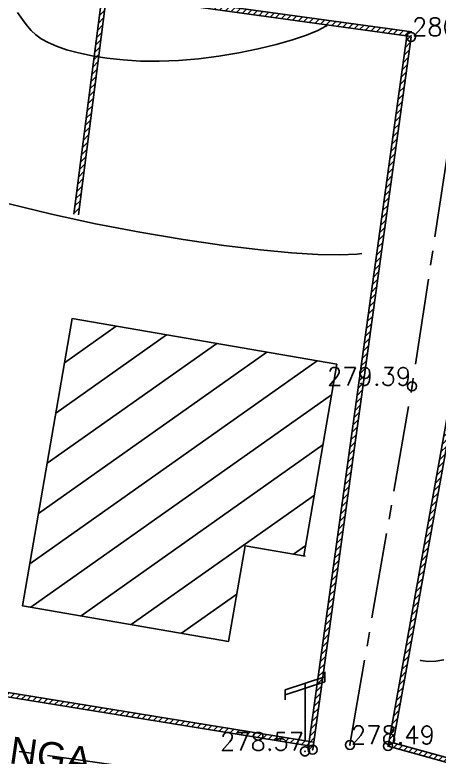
# Model space of a CAD drawing. Header units: millimetres. Extents: x 524954 to 526204, y 9523489 to 9524010.
# Drawn here: x 525760.83 to 525784.37, y 9523708.4 to 9523749.57 of the extents above; entities that cross this region are included whole.
import ezdxf
from ezdxf.enums import TextEntityAlignment as Align

# ---------------------------------------------------------------- set-up
doc = ezdxf.new("R2010")
doc.units = ezdxf.units.MM
doc.header["$PDMODE"] = 32
doc.header["$PDSIZE"] = 0.5
doc.linetypes.add('AXES2', pattern=[28.575, 19.05, -3.175, 3.175, -3.175])
doc.linetypes.add('CACHE2', pattern=[4.7625, 3.175, -1.5875])
for name, color, linetype in [('Axe_Piste', 3, 'AXES2'), ('Bati', 6, 'Continuous'), ('Bati_H', 1, 'Continuous'), ('Cloture', 7, 'Continuous'), ('CN_01_00', 3, 'Continuous'), ('CN_10_00', 1, 'Continuous'), ('Murs', 1, 'Continuous'), ('Réseau_Electrique', 1, 'CACHE2'), ('TopoAlt', 3, 'Continuous'), ('TOPOJIS', 7, 'Continuous'), ('Toponomie', 7, 'CACHE2')]:
    doc.layers.add(name, color=color, linetype=linetype)
doc.styles.add('Simplex 1.0', font='Simplex.shx', dxfattribs={"width": 0.99, "height": 1})
doc.styles.get("Standard").update_dxf_attribs({"font": 'arial.ttf'})
pattern_1 = [(45, (0, 0), (-0.1767766952966, 0.1767766952966), [])]

# ---------------------------------------------------------------- blocks, each defined once
blk = doc.blocks.new('TCPOINT M')
at = {"color": 0}
blk.add_point((0, 0), dxfattribs=at)
at = {"layer": 'TopoAlt', "style": 'Simplex 1.0', "width": 0.99}
blk.add_attdef('ALT', (0.15, 0.15), '', height=1, dxfattribs=at)
blk = doc.blocks.new('e004')
at = {"color": 0}
blk.add_line((0, 3.777478), (0, 0.25), dxfattribs=at)
for points in [[(-1.096503, 3.137365), (-1.096503, 3.412949), (1.096503, 4.142007), (1.096503, 4.417591)], [(-1.096503, 2.861781), (-1.096503, 3.137365), (1.096503, 3.866423), (1.096503, 4.142007)]]:
    blk.add_lwpolyline(points, dxfattribs=at)
blk.add_circle((0, 0), 0.25, dxfattribs=at)

msp = doc.modelspace()

# ---------------------------------------------------------------- hatches: boundary and pattern name
at = {"layer": 'Bati_H'}
h = msp.add_hatch(dxfattribs=at)
h.set_pattern_fill('_U', color=256, scale=2, angle=215.2415, style=0, pattern_type=0)
h.set_pattern_definition([(215.241509947, (0, 0), (1.1540483485, -1.63345413443), [])])
h.paths.add_polyline_path([(525778.694, 9523730.197), (525764.003, 9523732.724), (525761.262, 9523716.788), (525772.691, 9523714.823), (525773.603, 9523720.127), (525776.933, 9523719.554), (525776.866, 9523719.566)])
at = {"layer": 'Murs'}
h = msp.add_hatch(dxfattribs=at)
h.set_pattern_fill('_U', color=256, scale=0.25, angle=45, style=0, pattern_type=0)
h.set_pattern_definition(pattern_1)
h.paths.add_polyline_path([(525744.447, 9523733.266), (525747.595, 9523753.882), (525765.953, 9523750.957), (525782.851, 9523748.623), (525782.816, 9523748.375), (525765.916, 9523750.709), (525747.804, 9523753.595), (525744.694, 9523733.229)])
h = msp.add_hatch(dxfattribs=at)
h.set_pattern_fill('_U', color=256, scale=0.25, angle=45, style=0, pattern_type=0)
h.set_pattern_definition(pattern_1)
h.paths.add_polyline_path([(525765.953, 9523750.957), (525764.355, 9523738.476), (525764.107, 9523738.508), (525765.705, 9523750.988)])
h = msp.add_hatch(dxfattribs=at)
h.set_pattern_fill('_U', color=256, scale=0.25, angle=45, style=0, pattern_type=0)
h.set_pattern_definition(pattern_1)
h.paths.add_polyline_path([(525777.354, 9523708.82), (525782.812, 9523748.345), (525782.565, 9523748.379), (525777.106, 9523708.854)])
h = msp.add_hatch(dxfattribs=at)
h.set_pattern_fill('_U', color=256, scale=0.25, angle=45, style=0, pattern_type=0)
h.set_pattern_definition(pattern_1)
h.paths.add_polyline_path([(525777.376, 9523708.983), (525740.922, 9523714.903), (525744.447, 9523733.266), (525744.692, 9523733.219), (525741.216, 9523715.109), (525777.416, 9523709.229)])
h = msp.add_hatch(dxfattribs=at)
h.set_pattern_fill('_U', color=256, scale=0.25, angle=45, style=0, pattern_type=0)
h.set_pattern_definition(pattern_1)
h.paths.add_polyline_path([(525785.02, 9523728.405), (525781.532, 9523709.019), (525787.802, 9523707.277), (525814.073, 9523703.914), (525814.105, 9523704.162), (525787.851, 9523707.523), (525781.819, 9523709.199), (525785.266, 9523728.361)])

# ---------------------------------------------------------------- linework, layer by layer
at = {"layer": 'Axe_Piste', "ltscale": 0.25, "flags": 128}
for points in [[(525779.417, 9523709.08), (525782.866, 9523728.967), (525785.859, 9523748.541), (525786.632, 9523757.103), (525790.298, 9523776.291), (525792.155, 9523786.207)], [(525613.228, 9523720.669), (525626.827, 9523720.401), (525643.945, 9523719.587), (525674.498, 9523717.677), (525731.479, 9523713.01), (525740.572, 9523711.637), (525777.063, 9523706.435), (525784.098, 9523706.94), (525827.588, 9523700.163)]]:
    msp.add_lwpolyline(points, dxfattribs=at)
at = {"layer": 'Bati', "flags": 128}
msp.add_lwpolyline([(525778.694, 9523730.197), (525764.003, 9523732.724), (525761.262, 9523716.788), (525772.691, 9523714.823), (525773.603, 9523720.127), (525776.933, 9523719.554), (525776.866, 9523719.566)], close=True, dxfattribs=at)
at = {"layer": 'Cloture', "flags": 128}
for points in [[(525744.447, 9523733.266), (525747.595, 9523753.882), (525765.953, 9523750.957), (525782.851, 9523748.623)], [(525744.694, 9523733.229), (525747.804, 9523753.595), (525765.916, 9523750.709), (525782.816, 9523748.375)], [(525765.705, 9523750.988), (525764.107, 9523738.508)], [(525765.953, 9523750.957), (525764.355, 9523738.476)], [(525777.106, 9523708.854), (525782.565, 9523748.379)], [(525777.354, 9523708.82), (525782.812, 9523748.345)], [(525777.376, 9523708.983), (525740.922, 9523714.903), (525744.447, 9523733.266)], [(525777.416, 9523709.229), (525741.216, 9523715.109), (525744.692, 9523733.219)], [(525785.02, 9523728.405), (525781.532, 9523709.019), (525787.802, 9523707.277), (525814.073, 9523703.914)], [(525785.266, 9523728.361), (525781.819, 9523709.199), (525787.851, 9523707.523), (525814.105, 9523704.162)]]:
    msp.add_lwpolyline(points, dxfattribs=at)
at = {"layer": 'CN_01_00', "flags": 128}
for points, elevation in [([(525760.984, 9523749.698), (525761.166, 9523749.432), (525761.341, 9523749.176), (525761.527, 9523748.93), (525761.737, 9523748.692), (525761.988, 9523748.463), (525762.295, 9523748.243), (525762.673, 9523748.031), (525763.14, 9523747.827), (525763.705, 9523747.633), (525764.365, 9523747.454), (525765.113, 9523747.295), (525765.941, 9523747.163), (525766.842, 9523747.065), (525767.807, 9523747.007), (525768.831, 9523746.995), (525769.904, 9523747.036), (525771.016, 9523747.133), (525772.142, 9523747.28), (525773.255, 9523747.467), (525774.325, 9523747.686), (525775.327, 9523747.927), (525776.23, 9523748.181), (525777.008, 9523748.439), (525777.633, 9523748.692), (525778.086, 9523748.931), (525778.159, 9523748.983)], 281), ([(525783.313, 9523713.771), (525783.354, 9523713.758), (525783.745, 9523713.711), (525784.176, 9523713.725), (525784.632, 9523713.802)], 279)]:
    msp.add_lwpolyline(points, dxfattribs=dict(at, elevation=elevation))
at = {"layer": 'CN_10_00', "elevation": 280, "flags": 128}
msp.add_lwpolyline([(525760.508, 9523739.094), (525762.856, 9523738.514), (525765.305, 9523737.985), (525767.772, 9523737.514), (525770.173, 9523737.109), (525772.428, 9523736.778), (525774.452, 9523736.529), (525776.183, 9523736.367), (525777.634, 9523736.282), (525778.836, 9523736.264), (525779.821, 9523736.301), (525780.074, 9523736.327)], dxfattribs=at)

# ---------------------------------------------------------------- block references
at = {"layer": 'Réseau_Electrique'}
msp.add_blockref('e004', (525776.926, 9523708.719), dxfattribs=at)
at = {"layer": 'TOPOJIS'}
ref = msp.add_blockref('TCPOINT M', (525782.812, 9523748.345, 280.9), dxfattribs=at)
ref.add_attrib('ALT', '280.90', (525782.862, 9523748.395, 280.9), dxfattribs={"layer": 'TopoAlt', "height": 1, "style": 'Simplex 1.0', "width": 0.99})
ref = msp.add_blockref('TCPOINT M', (525782.866, 9523728.967, 279.39), dxfattribs=at)
ref.add_attrib('ALT', '279.39', dxfattribs={"layer": 'TopoAlt', "height": 1, "style": 'Simplex 1.0', "width": 0.99}).set_placement((525782.816, 9523729.017, 279.39), align=Align.RIGHT)
ref = msp.add_blockref('TCPOINT M', (525779.417, 9523709.08, 278.49), dxfattribs=at)
ref.add_attrib('ALT', '278.49', (525779.467, 9523709.13, 278.49), dxfattribs={"layer": 'TopoAlt', "height": 1, "style": 'Simplex 1.0', "width": 0.99})
ref = msp.add_blockref('TCPOINT M', (525776.926, 9523708.719, 278.57), dxfattribs=at)
ref.add_attrib('ALT', '278.57', dxfattribs={"layer": 'TopoAlt', "height": 1, "style": 'Simplex 1.0', "width": 0.99}).set_placement((525776.876, 9523708.769, 278.57), align=Align.RIGHT)
for p in [(525777.354, 9523708.82, 278.72), (525781.532, 9523709.019, 278.78)]:
    msp.add_blockref('TCPOINT M', p, dxfattribs=at)

# ---------------------------------------------------------------- texts
at = {"layer": 'Toponomie', "insert": (525735.493, 9523713.164), "char_height": 1.5, "width": 40.17376, "attachment_point": 1, "rotation": 351.8535}
msp.add_mtext('\\pxqc;AVENUE BITSANGA', dxfattribs=at)

doc.saveas('drawing.dxf')
